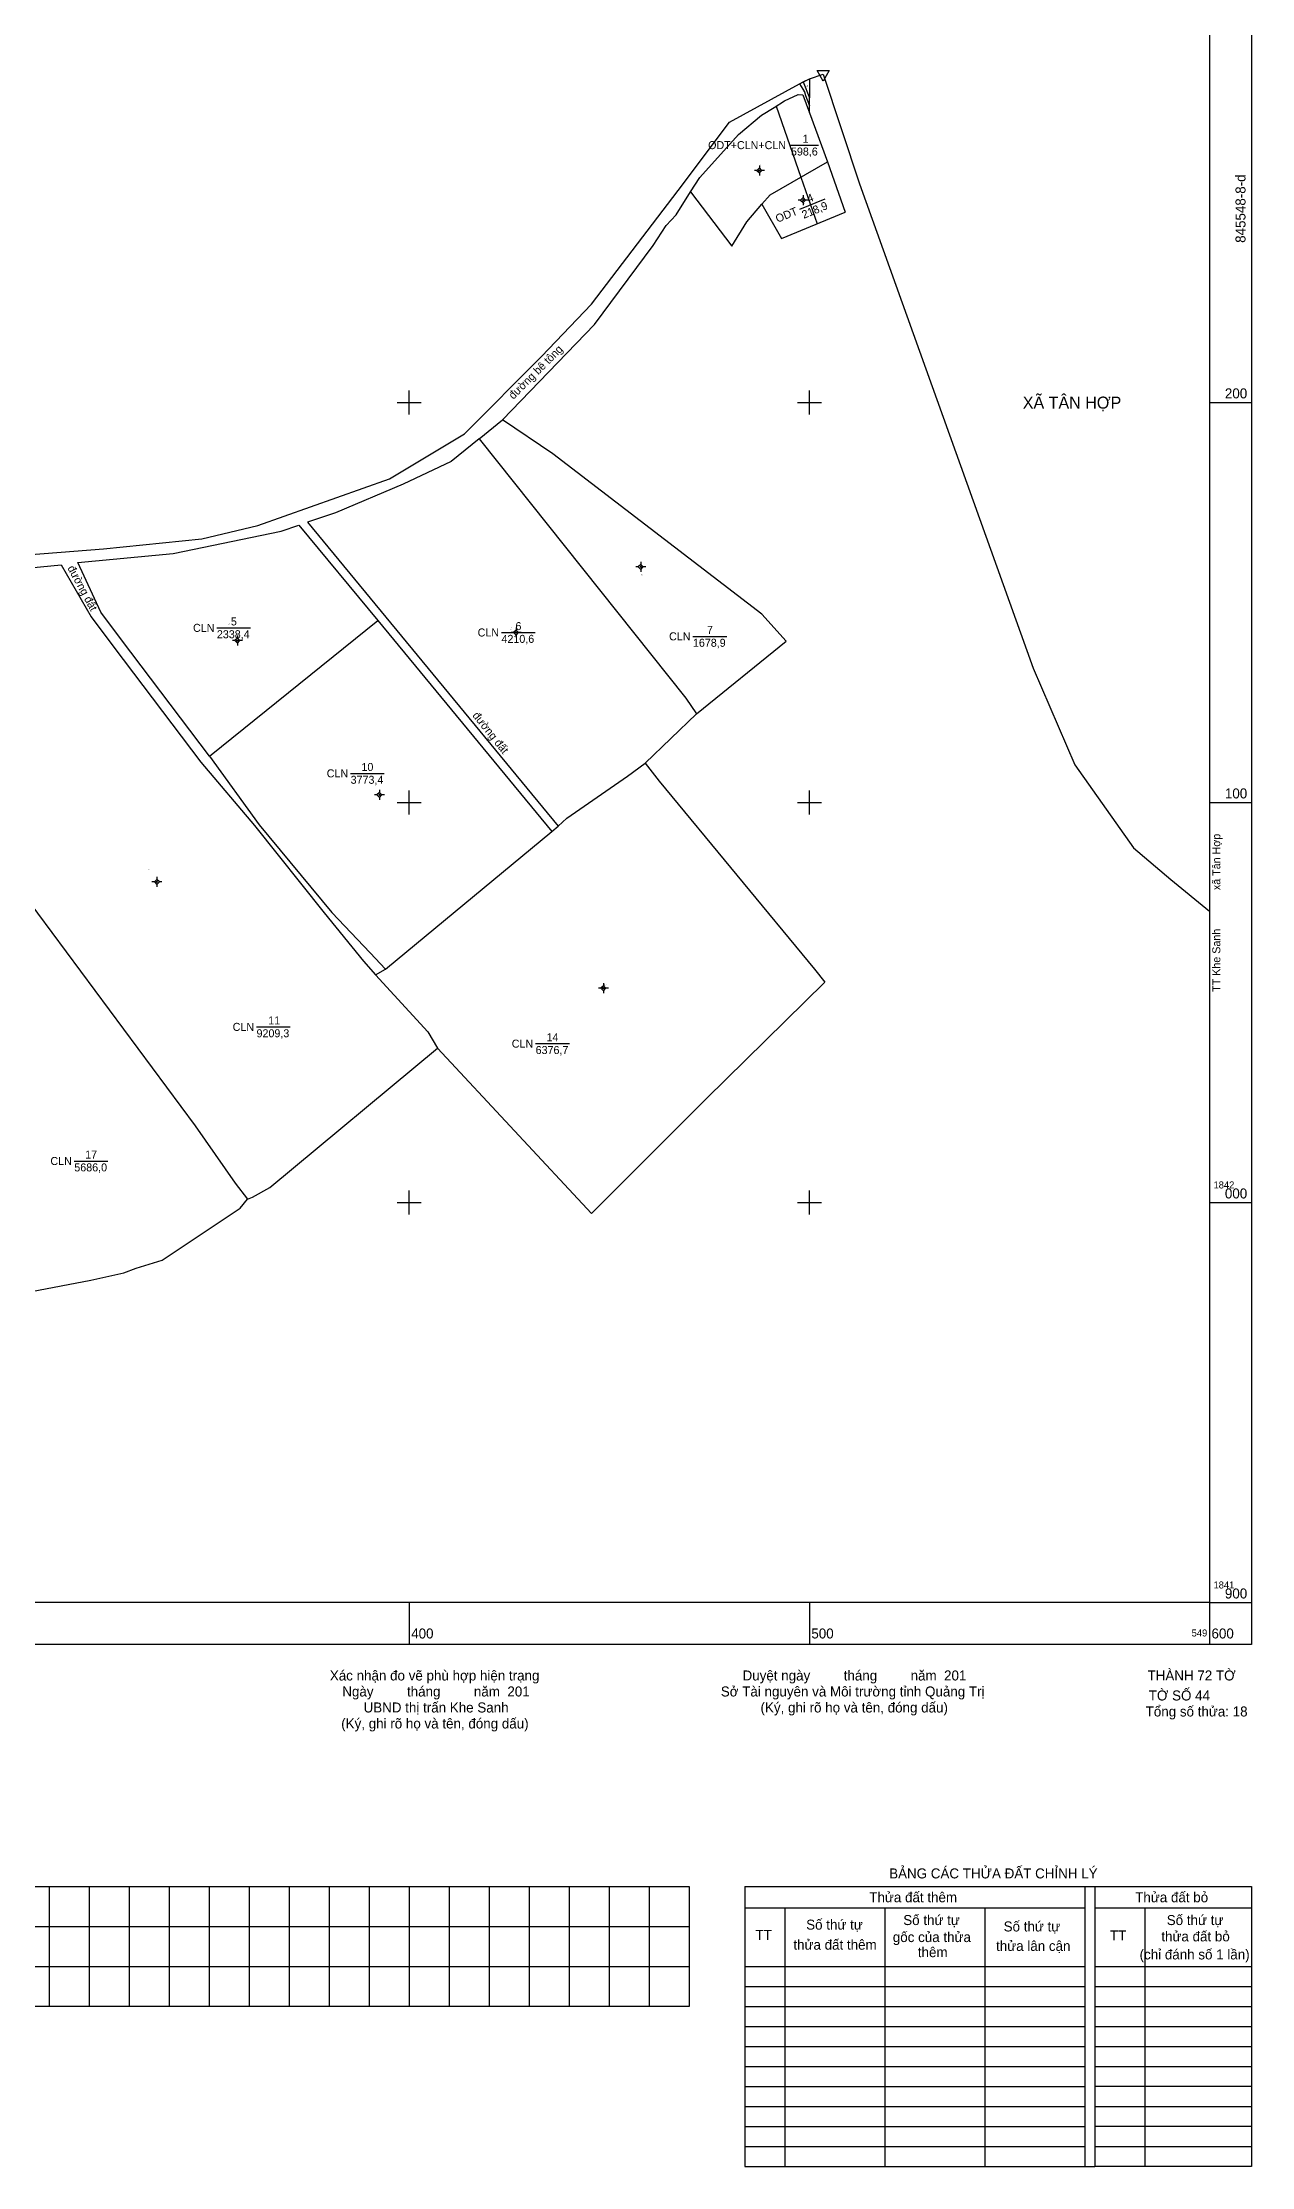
# Model space of a CAD drawing. Extents: x 548890 to 549618, y 1841759 to 1842646.
# Drawn here: x 549308 to 549610, y 1841759 to 1842290 of the extents above; entities that cross this region are included whole.
import ezdxf

# ---------------------------------------------------------------- set-up
doc = ezdxf.new("R2010")
doc.units = 0
for name, color, linetype in [('Level 10', 7, 'Continuous'), ('Level 11', 7, 'Continuous'), ('Level 13', 7, 'Continuous'), ('Level 15', 7, 'Continuous'), ('Level 2', 7, 'Continuous'), ('Level 23', 7, 'Continuous'), ('Level 24', 7, 'Continuous'), ('Level 28', 7, 'Continuous'), ('Level 31', 7, 'Continuous'), ('Level 4', 7, 'Continuous'), ('Level 46', 7, 'Continuous'), ('Level 48', 7, 'Continuous'), ('Level 50', 7, 'Continuous'), ('Level 63', 7, 'Continuous')]:
    doc.layers.add(name, color=color, linetype=linetype)

msp = doc.modelspace()

# ---------------------------------------------------------------- linework, layer by layer
at = {"layer": 'Level 10'}
for p, q in [((549350.07, 1842111.54), (549392.15, 1842145.47)), ((549458.98, 1842109.85), (549471.8, 1842122.14)), ((549394.06, 1842058.28), (549435.61, 1842092.69)), ((549435.61, 1842092.69), (549437.25, 1842094.09))]:
    msp.add_line(p, q, dxfattribs=at)
for points in [[(549488.1, 1842249.59), (549490.24, 1842251.87), (549504.57, 1842260.16)], [(549470.33, 1842252.61), (549480.66, 1842239.02), (549484.38, 1842245.16), (549488.1, 1842249.59)], [(549488.1, 1842249.59), (549493.07, 1842240.97), (549508.91, 1842247.55)], [(549471.8, 1842122.14), (549494.17, 1842140.34), (549488.15, 1842147.08), (549435.87, 1842187.13), (549423.33, 1842195.62)], [(549417.47, 1842190.87), (549469.15, 1842126.08), (549471.8, 1842122.14)], [(549458.98, 1842109.85), (549462.43, 1842105.29), (549501.32, 1842058.28), (549503.89, 1842055.05), (549474.22, 1842025.91), (549445.54, 1841997.25), (549407.06, 1842038.57)], [(549437.25, 1842094.09), (549439.39, 1842096.03), (549454.59, 1842106.57), (549458.98, 1842109.85)], [(549289.13, 1842096.5), (549346.49, 1842019.16), (549356.53, 1842004.86), (549359.57, 1842000.85)], [(549391.58, 1842056.94), (549404.69, 1842042.64), (549407.06, 1842038.57)], [(549359.57, 1842000.85), (549360.84, 1842001.34), (549365.19, 1842003.73), (549407.06, 1842038.57)], [(549287.49, 1842013.38), (549289.32, 1842008.47), (549301.12, 1841982.44), (549305.57, 1841977.74), (549320.44, 1841980.54), (549328.66, 1841982.38), (549331.79, 1841983.58), (549338.3, 1841985.54), (549357.73, 1841998.55), (549359.57, 1842000.85)]]:
    msp.add_lwpolyline(points, dxfattribs=at)
at = {"layer": 'Level 11'}
for p, q in [((549487.52, 1842259.23), (549487.52, 1842258.6)), ((549486.9, 1842257.98), (549486.27, 1842257.98)), ((549487.52, 1842258.6), (549486.9, 1842257.98)), ((549486.9, 1842257.98), (549487.52, 1842257.35)), ((549488.15, 1842257.98), (549487.52, 1842258.6)), ((549487.52, 1842257.35), (549488.15, 1842257.98)), ((549487.52, 1842257.35), (549487.52, 1842256.73)), ((549488.77, 1842257.98), (549488.15, 1842257.98)), ((549497.81, 1842250.56), (549497.19, 1842250.56)), ((549498.44, 1842251.19), (549497.81, 1842250.56)), ((549497.81, 1842250.56), (549498.44, 1842249.94)), ((549498.44, 1842251.81), (549498.44, 1842251.19)), ((549499.06, 1842250.56), (549498.44, 1842251.19)), ((549498.44, 1842249.94), (549499.06, 1842250.56)), ((549498.44, 1842249.94), (549498.44, 1842249.31)), ((549499.69, 1842250.56), (549499.06, 1842250.56)), ((549457.24, 1842158.88), (549456.62, 1842158.88)), ((549457.87, 1842159.51), (549457.24, 1842158.88)), ((549457.24, 1842158.88), (549457.87, 1842158.26)), ((549457.87, 1842160.13), (549457.87, 1842159.51)), ((549458.49, 1842158.88), (549457.87, 1842159.51)), ((549457.87, 1842158.26), (549458.49, 1842158.88)), ((549457.87, 1842158.26), (549457.87, 1842157.63)), ((549459.12, 1842158.88), (549458.49, 1842158.88)), ((549426.09, 1842142.48), (549425.47, 1842142.48)), ((549426.72, 1842143.1), (549426.09, 1842142.48)), ((549426.09, 1842142.48), (549426.72, 1842141.85)), ((549426.72, 1842143.73), (549426.72, 1842143.1)), ((549427.34, 1842142.48), (549426.72, 1842143.1)), ((549426.72, 1842141.85), (549427.34, 1842142.48)), ((549427.97, 1842142.48), (549427.34, 1842142.48)), ((549356.44, 1842140.44), (549355.82, 1842140.44)), ((549357.07, 1842141.06), (549356.44, 1842140.44)), ((549356.44, 1842140.44), (549357.07, 1842139.81)), ((549357.07, 1842141.69), (549357.07, 1842141.06)), ((549357.69, 1842140.44), (549357.07, 1842141.06)), ((549357.07, 1842139.81), (549357.69, 1842140.44)), ((549357.07, 1842139.81), (549357.07, 1842139.19)), ((549358.32, 1842140.44), (549357.69, 1842140.44)), ((549426.72, 1842141.85), (549426.72, 1842141.23)), ((549391.94, 1842101.88), (549391.32, 1842101.88)), ((549392.57, 1842102.51), (549391.94, 1842101.88)), ((549391.94, 1842101.88), (549392.57, 1842101.26)), ((549392.57, 1842103.13), (549392.57, 1842102.51)), ((549393.19, 1842101.88), (549392.57, 1842102.51)), ((549392.57, 1842101.26), (549393.19, 1842101.88)), ((549392.57, 1842101.26), (549392.57, 1842100.63)), ((549393.82, 1842101.88), (549393.19, 1842101.88)), ((549336.31, 1842080.14), (549335.68, 1842080.14)), ((549336.93, 1842080.77), (549336.31, 1842080.14)), ((549336.31, 1842080.14), (549336.93, 1842079.52)), ((549336.93, 1842081.39), (549336.93, 1842080.77)), ((549337.56, 1842080.14), (549336.93, 1842080.77)), ((549336.93, 1842079.52), (549337.56, 1842080.14)), ((549336.93, 1842079.52), (549336.93, 1842078.89)), ((549338.18, 1842080.14), (549337.56, 1842080.14)), ((549447.91, 1842053.55), (549447.28, 1842053.55)), ((549448.53, 1842054.18), (549447.91, 1842053.55)), ((549447.91, 1842053.55), (549448.53, 1842052.93)), ((549448.53, 1842054.8), (549448.53, 1842054.18)), ((549449.16, 1842053.55), (549448.53, 1842054.18)), ((549448.53, 1842052.93), (549449.16, 1842053.55)), ((549448.53, 1842052.93), (549448.53, 1842052.3)), ((549449.78, 1842053.55), (549449.16, 1842053.55))]:
    msp.add_line(p, q, dxfattribs=at)
for centre in [(549487.52, 1842257.98), (549498.44, 1842250.56), (549457.87, 1842158.88), (549426.72, 1842142.48), (549357.07, 1842140.44), (549392.57, 1842101.88), (549336.93, 1842080.14), (549448.53, 1842053.55)]:
    msp.add_circle(centre, 0.15, dxfattribs=at)
at = {"layer": 'Level 13'}
for p, q in [((549495.41, 1842264.31), (549502.28, 1842264.31)), ((549497.62, 1842248.28), (549503.98, 1842250.91)), ((549351.94, 1842143.64), (549360.36, 1842143.64)), ((549423.06, 1842142.48), (549431.48, 1842142.48)), ((549470.91, 1842141.51), (549479.34, 1842141.51)), ((549385.35, 1842107.26), (549393.76, 1842107.26)), ((549361.84, 1842043.89), (549370.27, 1842043.89)), ((549431.6, 1842039.7), (549440.02, 1842039.7)), ((549316.3, 1842010.36), (549324.72, 1842010.36))]:
    msp.add_line(p, q, dxfattribs=at)
at = {"layer": 'Level 23'}
for p, q in [((549504.57, 1842260.16), (549508.91, 1842247.55)), ((549417.47, 1842190.87), (549423.33, 1842195.62)), ((549392.15, 1842145.47), (549435.61, 1842092.69)), ((549391.58, 1842056.94), (549394.06, 1842058.28)), ((549483.84, 1841829), (549610.5, 1841829)), ((549483.84, 1841829), (549483.84, 1841759)), ((549568.84, 1841829), (549568.84, 1841759)), ((549571.34, 1841829), (549571.34, 1841759)), ((549610.5, 1841829), (549610.5, 1841759)), ((549483.84, 1841823.63), (549568.84, 1841823.63)), ((549493.84, 1841823.63), (549493.84, 1841759)), ((549518.84, 1841823.63), (549518.84, 1841759)), ((549543.84, 1841823.63), (549543.84, 1841759)), ((549571.34, 1841823.63), (549610.5, 1841823.63)), ((549583.84, 1841823.63), (549583.84, 1841759)), ((549483.84, 1841809), (549568.84, 1841809)), ((549571.34, 1841809), (549610.5, 1841809)), ((549483.84, 1841804), (549568.84, 1841804)), ((549571.34, 1841804), (549610.5, 1841804)), ((549483.84, 1841799), (549568.84, 1841799)), ((549571.34, 1841799), (549610.5, 1841799)), ((549483.84, 1841794), (549568.84, 1841794)), ((549571.34, 1841794), (549610.5, 1841794)), ((549483.84, 1841789), (549568.84, 1841789)), ((549571.34, 1841789), (549610.5, 1841789)), ((549483.84, 1841784), (549568.84, 1841784)), ((549571.34, 1841784), (549610.5, 1841784)), ((549483.84, 1841779), (549568.84, 1841779)), ((549610.5, 1841779), (549571.34, 1841779)), ((549483.84, 1841774), (549568.84, 1841774)), ((549571.34, 1841774), (549610.5, 1841774)), ((549483.84, 1841769), (549568.84, 1841769)), ((549610.5, 1841769), (549571.34, 1841769)), ((549483.84, 1841764), (549568.84, 1841764)), ((549571.34, 1841764), (549610.5, 1841764)), ((549483.84, 1841759), (549568.84, 1841759)), ((549568.84, 1841759), (549571.34, 1841759)), ((549610.5, 1841759), (549571.34, 1841759))]:
    msp.add_line(p, q, dxfattribs=at)
for points in [[(549470.33, 1842252.61), (549472.6, 1842256.18), (549482.29, 1842266.95), (549488.06, 1842271.82), (549491.23, 1842273.68), (549493.83, 1842275.41), (549497.24, 1842276.95), (549498.34, 1842276.85), (549500, 1842272.4), (549504.57, 1842260.16)], [(549423.33, 1842195.62), (549446.31, 1842219.5), (549461, 1842239.23), (549464.22, 1842244.2), (549466.68, 1842246.87), (549470.33, 1842252.61)], [(549417.47, 1842190.87), (549410.47, 1842185.21), (549398.5, 1842179.57), (549381.59, 1842172.42), (549374.62, 1842170.07), (549437.25, 1842094.09)], [(549350.07, 1842111.54), (549328.09, 1842140.62), (549322.92, 1842147.56), (549317.2, 1842160.01), (549341.01, 1842162.25), (549368.01, 1842167.83), (549372.44, 1842169.33), (549392.15, 1842145.47)], [(549265.67, 1842153.96), (549281.99, 1842156.38), (549313.02, 1842159.42), (549320.52, 1842146.42), (549326.2, 1842138.85), (549347.95, 1842110.06), (549361.37, 1842094.24), (549378.78, 1842072.36), (549388.55, 1842060.28), (549391.58, 1842056.94)], [(549350.07, 1842111.54), (549362.53, 1842094.38), (549380.68, 1842072.49), (549390.28, 1842062.42), (549394.06, 1842058.28)], [(549470, 1841799), (548900, 1841799), (548900, 1841829), (549470, 1841829)], [(549310, 1841829), (549310, 1841799)], [(549320, 1841829), (549320, 1841799)], [(549330, 1841829), (549330, 1841799)], [(549340, 1841829), (549340, 1841799)], [(549350, 1841829), (549350, 1841799)], [(549360, 1841829), (549360, 1841799)], [(549370, 1841829), (549370, 1841799)], [(549380, 1841829), (549380, 1841799)], [(549390, 1841829), (549390, 1841799)], [(549400, 1841829), (549400, 1841799)], [(549410, 1841829), (549410, 1841799)], [(549420, 1841829), (549420, 1841799)], [(549430, 1841829), (549430, 1841799)], [(549440, 1841829), (549440, 1841799)], [(549450, 1841829), (549450, 1841799)], [(549460, 1841829), (549460, 1841799)], [(549470, 1841829), (549470, 1841799)], [(548900, 1841819), (549470, 1841819)], [(548900, 1841809), (549470, 1841809)]]:
    msp.add_lwpolyline(points, dxfattribs=at)
at = {"layer": 'Level 24'}
for p, q in [((549500, 1842274.11), (549500, 1842276.17)), ((549500, 1842272.4), (549500, 1842274.11))]:
    msp.add_line(p, q, dxfattribs=at)
for points in [[(549497.55, 1842279.6), (549498.49, 1842280.1), (549500, 1842280.91)], [(549500, 1842280.91), (549500, 1842276.17)]]:
    msp.add_lwpolyline(points, dxfattribs=at)
at = {"layer": 'Level 31'}
msp.add_line((549498.49, 1842280.1), (549500, 1842276.17), dxfattribs=at)
msp.add_lwpolyline([(549497.55, 1842279.6), (549498.75, 1842277.65), (549499.07, 1842276.7), (549500, 1842274.11)], dxfattribs=at)
at = {"layer": 'Level 46'}
for points in [[(549497.55, 1842279.6), (549500, 1842280.91), (549503.46, 1842282.06)], [(549503.46, 1842282.06), (549512.54, 1842254.6), (549555.91, 1842133.55), (549566.36, 1842109.43), (549580.99, 1842088.64), (549590.34, 1842080.72), (549600, 1842072.84)], [(549224.71, 1842151.28), (549258.86, 1842158.33), (549323.63, 1842163.39), (549348.2, 1842165.92), (549362.2, 1842169.26), (549395.09, 1842180.89), (549413.79, 1842192.18), (549433.03, 1842211.43), (549445.54, 1842224.52), (549467.23, 1842252.98), (549480.06, 1842270.06), (549497.55, 1842279.6)]]:
    msp.add_lwpolyline(points, dxfattribs=at)
msp.add_lwpolyline([(549501.96, 1842282.94), (549504.96, 1842282.94), (549503.46, 1842280.34)], close=True, dxfattribs=at)
at = {"layer": 'Level 50'}
for p, q in [((549491.73, 1842274.01), (549497.91, 1842256.31)), ((549497.91, 1842256.31), (549501.98, 1842244.67))]:
    msp.add_line(p, q, dxfattribs=at)
at = {"layer": 'Level 63'}
for points in [[(548889.5, 1842610.5), (549610.5, 1842610.5), (549610.5, 1841889.5), (548889.5, 1841889.5)], [(548900, 1842600), (549600, 1842600), (549600, 1841900), (548900, 1841900)]]:
    msp.add_lwpolyline(points, close=True, dxfattribs=at)
for points in [[(549400, 1842197), (549400, 1842203)], [(549500, 1842197), (549500, 1842203)], [(549397, 1842200), (549403, 1842200)], [(549497, 1842200), (549503, 1842200)], [(549600, 1842200), (549610.5, 1842200)], [(549397, 1842100), (549403, 1842100)], [(549400, 1842097), (549400, 1842103)], [(549497, 1842100), (549503, 1842100)], [(549500, 1842097), (549500, 1842103)], [(549600, 1842100), (549610.5, 1842100)], [(549397, 1842000), (549403, 1842000)], [(549400, 1841997), (549400, 1842003)], [(549497, 1842000), (549503, 1842000)], [(549500, 1841997), (549500, 1842003)], [(549600, 1842000), (549610.5, 1842000)], [(549400, 1841900), (549400, 1841889.5)], [(549500, 1841900), (549500, 1841889.5)], [(549600, 1841900), (549600, 1841889.5)], [(549600, 1841900), (549610.5, 1841900)]]:
    msp.add_lwpolyline(points, dxfattribs=at)

# ---------------------------------------------------------------- texts
at = {"layer": 'Level 13'}
for s, rotation, p in [('1', 360, (549498.32, 1842264.91)), ('4', 22.5582, (549499.91, 1842249.88)), ('11', 360, (549364.76, 1842044.49))]:
    msp.add_text(s, height=2, rotation=rotation, dxfattribs=at).set_placement(p)
for s, p in [('5', (549355.43, 1842144.24)), ('6', (549426.56, 1842143.08)), ('7', (549474.41, 1842142.11)), ('10', (549388.07, 1842107.86)), ('14', (549434.32, 1842040.3)), ('17', (549319.02, 1842010.96))]:
    msp.add_text(s, height=2, dxfattribs=at).set_placement(p)
at = {"layer": 'Level 15'}
for s, p in [('UBND thị trấn quản lý', (549498.32, 1842277.66)), ('Khối 1', (549498.8, 1842277.54)), ('Khối 1', (549498.8, 1842277.42)), ('UBND thị trấn quản lý', (549498.82, 1842279.07)), ('DTL', (549498.86, 1842277.78)), ('2', (549498.97, 1842277.9)), ('Khối 1', (549499.3, 1842278.95)), ('Khối 1', (549499.3, 1842278.83)), ('DGT', (549499.34, 1842279.19)), ('3', (549499.46, 1842279.31)), ('ODT+CLN', (549487.22, 1842259.33)), ('Khối 1', (549487.37, 1842259.09)), ('Khối 1', (549487.37, 1842258.97)), ('1', (549487.54, 1842259.45)), ('Khối 1', (549498.64, 1842249.89)), ('Khối 1', (549498.64, 1842249.77)), ('ODT', (549498.68, 1842250.13)), ('4', (549498.8, 1842250.25)), ('Khối 1', (549457.96, 1842156.73)), ('Khối 1', (549457.96, 1842156.61)), ('CLN', (549458.01, 1842156.97)), ('7', (549458.11, 1842157.09)), ('Khối 1', (549354.86, 1842144.48)), ('Khối 1', (549354.86, 1842144.36)), ('CLN', (549354.91, 1842144.72)), ('5', (549355.02, 1842144.84)), ('Khối 1', (549425.25, 1842143.4)), ('Khối 1', (549425.25, 1842143.28)), ('CLN', (549425.3, 1842143.64)), ('6', (549425.41, 1842143.76)), ('Khối 1', (549392.38, 1842101.57)), ('Khối 1', (549392.38, 1842101.45)), ('CLN', (549392.43, 1842101.81)), ('Bình', (549392.44, 1842101.69)), ('Số', (549392.5, 1842101.33)), ('10', (549392.5, 1842101.93)), ('Khối 1', (549334.71, 1842082.88)), ('Khối 1', (549334.71, 1842082.76)), ('CLN', (549334.76, 1842083.12)), ('11', (549334.84, 1842083.24)), ('Nguyễn Thị Nga', (549448.47, 1842054.12)), ('Trần Văn My', (549448.56, 1842054.48)), ('Khối 1', (549448.76, 1842054.36)), ('Khối 1', (549448.76, 1842054.24)), ('CLN', (549448.81, 1842054.6)), ('14', (549448.88, 1842054.72))]:
    msp.add_text(s, height=0.1, dxfattribs=at).set_placement(p)
at = {"layer": 'Level 2'}
for s, rotation, p in [('ODT+CLN+CLN', 360, (549474.7, 1842263.31)), ('ODT', 22.5582, (549492.06, 1842244.88)), ('CLN', 360, (549355.88, 1842042.89))]:
    msp.add_text(s, height=2, rotation=rotation, dxfattribs=at).set_placement(p)
for p in [(549345.98, 1842142.64), (549417.1, 1842141.48), (549464.95, 1842140.51), (549379.39, 1842106.26), (549425.63, 1842038.7), (549310.34, 1842009.36)]:
    msp.add_text('CLN', height=2, dxfattribs=at).set_placement(p)
at = {"layer": 'Level 23'}
for s, p in [('Xác nhận đo vẽ phù hợp hiện trạng', (549380.17, 1841880.5)), ('Duyệt ngày         tháng         năm  201', (549483.31, 1841880.5)), ('Ngày         tháng         năm  201', (549383.28, 1841876.5)), ('Sở Tài nguyên và Môi trường tỉnh Quảng Trị', (549477.88, 1841876.5)), ('(Ký, ghi rõ họ và tên, đóng dấu)', (549383.01, 1841868.5)), ('UBND thị trấn Khe Sanh', (549388.6, 1841872.5)), ('(Ký, ghi rõ họ và tên, đóng dấu)', (549487.8, 1841872.5)), ('BẢNG CÁC THỬA ĐẤT CHỈNH LÝ', (549519.95, 1841831.02)), ('Thửa đất thêm', (549514.98, 1841825.06)), ('Thửa đất bỏ', (549581.44, 1841825.06)), ('TT', (549486.54, 1841815.64)), ('Số thứ tự', (549499.21, 1841818.22)), ('Số thứ tự', (549523.47, 1841819.36)), ('Số thứ tự', (549548.56, 1841817.76)), ('Số thứ tự', (549589.32, 1841819.36)), ('thửa đất thêm', (549496.01, 1841813.2)), ('gốc của thửa', (549520.86, 1841815.11)), ('thêm', (549527.11, 1841811.34)), ('thửa lân cận', (549546.66, 1841812.9)), ('TT', (549575.14, 1841815.52)), ('(chỉ đánh số 1 lần)', (549582.53, 1841810.77)), ('thửa đất bỏ', (549587.96, 1841815.28))]:
    msp.add_text(s, height=2.5, dxfattribs=at).set_placement(p)
at = {"layer": 'Level 28'}
for s, rotation, p in [('đường bê tông', 44.8773, (549426.03, 1842200.63)), ('đường đất', 298.2926, (549314.53, 1842158.6)), ('đường đất', 308.6025, (549415.68, 1842121.69)), ('TT Khe Sanh             xã Tân Hợp', 89.9885, (549602.7, 1842052.66))]:
    msp.add_text(s, height=2, rotation=rotation, dxfattribs=at).set_placement(p)
at = {"layer": 'Level 4'}
for s, rotation, p in [('598,6', 360, (549495.41, 1842261.71)), ('218,9', 22.5582, (549498.63, 1842245.88)), ('9209,3', 360, (549361.85, 1842041.29))]:
    msp.add_text(s, height=2, rotation=rotation, dxfattribs=at).set_placement(p)
for s, p in [('2338,4', (549351.94, 1842141.04)), ('4210,6', (549423.06, 1842139.88)), ('1678,9', (549470.91, 1842138.91)), ('3773,4', (549385.36, 1842104.66)), ('6376,7', (549431.6, 1842037.1)), ('5686,0', (549316.31, 1842007.76))]:
    msp.add_text(s, height=2, dxfattribs=at).set_placement(p)
at = {"layer": 'Level 48'}
msp.add_text('XÃ TÂN HỢP', height=3, dxfattribs=at).set_placement((549553.34, 1842198.44))
at = {"layer": 'Level 63'}
msp.add_text('845548-8-d', height=2.5, rotation=90, dxfattribs=at).set_placement((549609, 1842239.88))
for s, height, p in [('200', 2.5, (549603.85, 1842201)), ('100', 2.5, (549603.85, 1842101)), ('1842', 1.75, (549601, 1842003.5)), ('000', 2.5, (549603.85, 1842001)), ('1841', 1.75, (549601, 1841903.5)), ('900', 2.5, (549603.85, 1841901)), ('400', 2.5, (549400.5, 1841891)), ('500', 2.5, (549500.5, 1841891)), ('549', 1.75, (549595.54, 1841891.5)), ('600', 2.5, (549600.5, 1841891)), ('THÀNH 72 TỜ', 2.5, (549584.52, 1841880.5)), ('TỜ SỐ 44', 2.5, (549584.82, 1841875.5)), ('Tổng số thửa: 18', 2.5, (549584.05, 1841871.5))]:
    msp.add_text(s, height=height, dxfattribs=at).set_placement(p)

doc.saveas('drawing.dxf')
